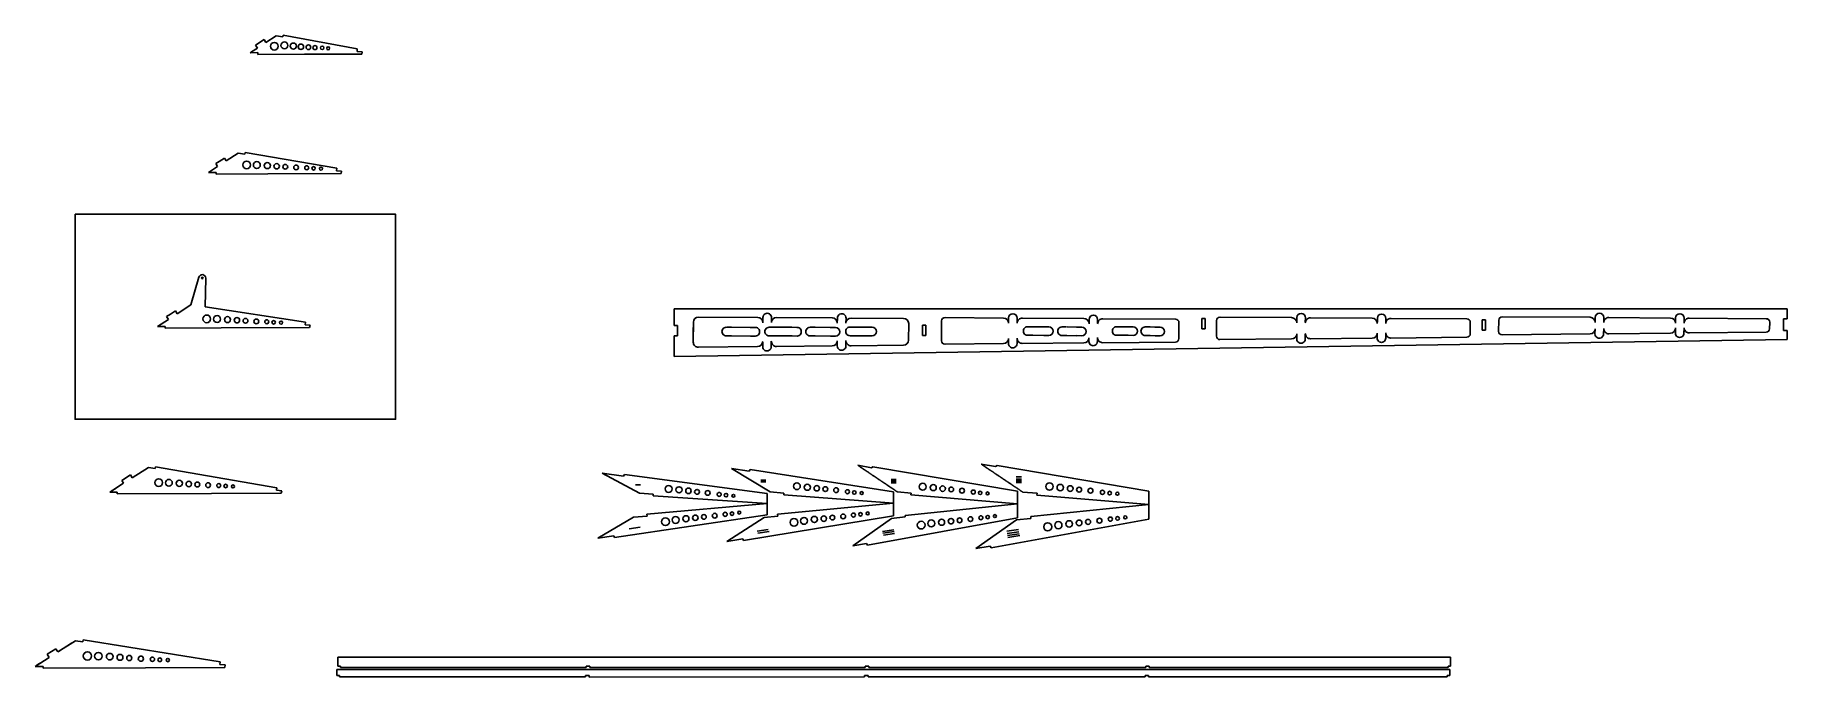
# Model space of a CAD drawing. Header units: millimetres. Extents: x 243 to 1265, y 102 to 477.
import ezdxf

# ---------------------------------------------------------------- set-up
doc = ezdxf.new("R2010")
doc.units = ezdxf.units.MM

msp = doc.modelspace()

# ---------------------------------------------------------------- linework, layer by layer
for p, q in [((372, 470.9), (377, 474.2)), ((372, 470.9), (373.1, 469.2)), ((378.1, 472.5), (377, 474.2)), ((378.1, 472.5), (384, 476.3)), ((384, 476.3), (387.9, 475.8)), ((387.9, 475.8), (388.1, 476.8)), ((388.1, 476.8), (431.4, 468.7)), ((369.8, 467.1), (369, 466.5)), ((369, 466.5), (373.4, 466.6)), ((373.1, 469.2), (369.7, 467)), ((369.8, 467.1), (369.7, 467)), ((373.4, 465.5), (373.4, 466.6)), ((400.5, 465.6), (373.4, 465.5)), ((434, 465.7), (400.5, 465.6)), ((431.3, 467.3), (431.4, 468.7)), ((434.3, 467.1), (431.3, 467.3)), ((434, 465.7), (434.3, 467.1)), ((361.9, 407.9), (365.9, 407.4)), ((365.9, 407.4), (366, 408.4)), ((366, 408.4), (419.4, 399.1)), ((326.3, 314.2), (334.4, 319.4)), ((342.7, 318.3), (401.1, 309.3)), ((616.1, 317.2), (761, 317.2)), ((616.1, 317.2), (616.1, 307.4)), ((761, 317.2), (923.8, 317.2)), ((923.8, 317.2), (1087.3, 317.2)), ((1087.3, 317.2), (1265.1, 317.2)), ((1265.1, 317.2), (1265.1, 311.3)), ((321.3, 311), (314.9, 306.9)), ((314.9, 306.9), (319.4, 306.9)), ((319.4, 305.9), (319.4, 306.9)), ((320.2, 312.7), (322.4, 314.1)), ((320.2, 312.7), (321.3, 311)), ((322.4, 314.1), (325.3, 315.9)), ((326.3, 314.2), (325.3, 315.9)), ((400.9, 307.9), (401.1, 309.3)), ((403.9, 307.7), (400.9, 307.9)), ((403.6, 306.3), (403.9, 307.7)), ((616.1, 307.4), (618.1, 307.4)), ((618.1, 307.4), (618.1, 301.4)), ((627.4, 309.4), (627.3, 297.8)), ((627.4, 309.4), (627.3, 303.6)), ((627.4, 309.4), (627.3, 303.6)), ((664.9, 312.1), (630.4, 312.3)), ((664.9, 312.1), (664.9, 312.1)), ((667.9, 309.1), (667.9, 312.1)), ((672.9, 309.1), (672.9, 312)), ((675.9, 312.1), (708.4, 311.9)), ((711.3, 308.8), (711.4, 311.8)), ((711.4, 311.8), (711.4, 311.8)), ((716.3, 308.8), (716.4, 311.9)), ((719.4, 311.8), (749.9, 311.6)), ((752.9, 308.6), (752.8, 298.8)), ((761, 307.6), (761, 301.6)), ((761, 307.6), (763, 307.6)), ((763, 307.6), (763, 301.6)), ((923.8, 308.6), (923.8, 311.5)), ((923.8, 311.5), (925.8, 311.5)), ((923.8, 308.6), (923.8, 305.5)), ((925.8, 311.5), (925.8, 305.5)), ((1087.3, 309.9), (1087.3, 310.8)), ((1087.3, 310.8), (1089.3, 310.8)), ((1087.3, 309.9), (1087.3, 304.8)), ((1089.3, 310.8), (1089.3, 304.8)), ((1255, 309.4), (1255, 307.7)), ((1255, 309.4), (1255, 307.4)), ((1263.1, 311.3), (1263.1, 304.6)), ((1263.1, 311.3), (1265.1, 311.3)), ((319.4, 305.9), (352.1, 306.1)), ((352.1, 306.1), (403.6, 306.3)), ((616.1, 301.4), (616.1, 289.3)), ((618.1, 301.4), (616.1, 301.4)), ((616.1, 289.3), (1265.1, 299.3)), ((649.5, 301.4), (646.5, 301.4)), ((649.5, 306.4), (646.6, 306.4)), ((660.4, 306.3), (649.5, 306.4)), ((649.5, 301.4), (660.6, 301.3)), ((660.4, 306.3), (663.4, 306.3)), ((660.6, 301.3), (663.5, 301.3)), ((663.4, 306.3), (663.4, 306.3)), ((663.4, 301.3), (663.4, 301.3)), ((667.8, 298), (667.8, 295.1)), ((674.5, 306.4), (671.5, 306.4)), ((674.5, 301.4), (671.5, 301.4)), ((671.6, 301.4), (671.6, 301.4)), ((672.8, 298.2), (672.8, 295.2)), ((684.8, 306.4), (674.5, 306.4)), ((674.5, 301.4), (684.9, 301.4)), ((684.8, 306.4), (687.9, 306.3)), ((684.9, 301.4), (687.8, 301.3)), ((711.3, 298.4), (711.3, 295.5)), ((716.3, 298.6), (716.3, 295.4)), ((763, 301.6), (761, 301.6)), ((925.8, 305.5), (923.8, 305.5)), ((1089.3, 304.8), (1087.3, 304.8)), ((1263.1, 304.6), (1265.1, 304.6)), ((1265.1, 304.6), (1265.1, 299.3)), ((664.8, 295.1), (630.3, 294.7)), ((667.8, 295.2), (667.8, 295.2)), ((672.8, 295.2), (672.8, 295.2)), ((675.8, 295.2), (708.3, 295.5)), ((719.3, 295.6), (749.8, 295.9)), ((313.5, 224), (313.7, 225)), ((313.7, 225), (384.5, 212.7)), ((723.2, 225.9), (731.3, 224.5)), ((731.3, 224.5), (732.1, 225)), ((816.3, 210.9), (732.1, 225)), ((795.1, 226.6), (803.6, 225.1)), ((803.6, 225.1), (804.5, 225.7)), ((892.9, 210.8), (804.5, 225.7)), ((287, 210.3), (295.1, 215.4)), ((294.1, 217.1), (299.1, 220.3)), ((295.1, 215.4), (294.1, 217.1)), ((299.1, 220.3), (300.2, 218.6)), ((300.2, 218.6), (309.6, 224.6)), ((309.6, 224.6), (313.5, 224)), ((596, 209.6), (574.2, 221.3)), ((586.6, 219.6), (587.2, 220.6)), ((670.3, 209.4), (587.2, 220.6)), ((672.2, 210.4), (649.6, 224)), ((659.9, 222.4), (660.5, 223.4)), ((744.1, 210.5), (660.5, 223.4)), ((666.7, 217.3), (669.7, 217.3)), ((666.7, 216.3), (669.7, 216.3)), ((742.6, 217.6), (745.7, 217.6)), ((742.6, 216.6), (745.6, 216.6)), ((742.6, 215.7), (745.6, 215.7)), ((815.5, 219.1), (818.7, 219.1)), ((815.5, 217.8), (818.7, 217.8)), ((815.5, 216.8), (818.7, 216.8)), ((815.5, 215.9), (818.7, 215.9)), ((291.4, 210.3), (287, 210.3)), ((288.4, 211.2), (290.1, 212.2)), ((291.4, 209.3), (291.4, 210.3)), ((346.4, 209.5), (291.4, 209.3)), ((387, 209.6), (346.4, 209.5)), ((384.5, 212.7), (384.3, 211.3)), ((384.3, 211.3), (387.3, 211.1)), ((387.3, 211.1), (387, 209.6)), ((593.6, 214.5), (596.6, 214.5)), ((596, 209.6), (604, 209.1)), ((604, 209.1), (603.9, 208.1)), ((603.9, 208.1), (670.3, 203.6)), ((672.2, 210.4), (680.2, 209.7)), ((680.2, 209.7), (680.1, 208.7)), ((680.1, 208.7), (744.1, 203.9)), ((746.3, 210.4), (754.3, 209.7)), ((754.3, 209.7), (754.2, 208.7)), ((754.2, 208.7), (816.3, 203.5)), ((819.4, 210.3), (827.8, 209.6)), ((827.8, 209.6), (827.7, 208.5)), ((827.7, 208.5), (892.9, 203.1)), ((581.4, 183.7, 0), (670.3, 197)), ((592.5, 195.6), (600.4, 196.3)), ((670.3, 203.6), (600.3, 197.3)), ((600.4, 196.3), (600.3, 197.3)), ((646.8, 181.4), (668.7, 195.5)), ((656.6, 182), (744.1, 196.5)), ((668.7, 195.5), (676.6, 196.3)), ((744.1, 203.9), (676.5, 197.3)), ((676.6, 196.3), (676.5, 197.3)), ((742.9, 194.9), (750.9, 195.8)), ((750.8, 196.7), (816.3, 203.5)), ((750.9, 195.8), (750.8, 196.7)), ((815.8, 194.1), (824.2, 194.9)), ((824.1, 196), (892.9, 203.1)), ((824.2, 194.9), (824.1, 196)), ((580.9, 184.7), (581.4, 183.7, 0)), ((589.9, 188.9), (596.4, 189.9)), ((664.5, 187.4), (671, 188.4)), ((664.9, 186.3), (671.5, 187.3)), ((737.6, 187.3), (744.2, 188.3)), ((737.8, 186.3), (744.4, 187.2)), ((738.2, 185.2), (744.7, 186.2)), ((810.1, 187.5), (816.9, 188.5)), ((810.3, 186.1), (817.1, 187.1)), ((810.5, 185), (817.4, 186)), ((810.8, 183.8), (817.7, 184.9)), ((656.6, 182), (656.2, 183)), ((256.8, 117.1), (267, 123.6)), ((267, 123.6), (271.3, 123)), ((271.3, 123), (271.5, 124.1)), ((271.5, 124.1), (351.4, 111.3)), ((243.5, 108.6), (251.7, 113.8)), ((250.5, 115.7), (255.6, 118.9)), ((251.7, 113.8), (250.5, 115.7)), ((255.6, 118.9), (256.8, 117.1)), ((257.2, 117.3), (256.8, 117.1)), ((257.2, 117.3), (264.8, 122.2)), ((420, 108.7), (420, 113.9)), ((1068.9, 113.9), (420, 113.9)), ((1068.9, 113.9), (1068.9, 108.7)), ((248.2, 108.6), (243.5, 108.6)), ((244.4, 109.2), (246.2, 110.4)), ((248.3, 107.5), (248.2, 108.6)), ((307.8, 107.8), (248.3, 107.5)), ((354.1, 108), (307.8, 107.8)), ((351.4, 111.3), (351.2, 109.8)), ((351.2, 109.8), (354.4, 109.5)), ((354.4, 109.5), (354.1, 108)), ((419.5, 103.3), (419.5, 106.8)), ((1068.5, 106.8), (419.5, 106.8)), ((421, 103.3), (419.5, 103.3)), ((421.5, 108.7), (420, 108.7)), ((421, 102.5), (421, 103.3)), ((421, 102.5), (564.5, 102.5)), ((421.5, 107.9), (421.5, 108.7)), ((421.5, 107.9), (564.9, 107.9)), ((566.5, 103.3), (564.5, 103.3)), ((564.5, 102.5), (564.5, 103.3)), ((566.9, 108.7), (564.9, 108.7)), ((564.9, 107.9), (564.9, 108.7)), ((566.5, 103.3), (566.5, 102.4)), ((566.5, 102.4), (727.2, 102.5)), ((566.9, 108.7), (566.9, 107.9)), ((566.9, 107.9), (727.6, 107.9)), ((729.2, 103.3), (727.2, 103.3)), ((727.2, 102.5), (727.2, 103.3)), ((729.6, 108.7), (727.6, 108.7)), ((727.6, 107.9), (727.6, 108.7)), ((729.2, 103.3), (729.2, 102.5)), ((729.2, 102.5), (890.8, 102.5)), ((729.6, 108.7), (729.6, 107.9)), ((729.6, 107.9), (891.2, 107.9)), ((892.8, 103.3), (890.8, 103.3)), ((890.8, 102.5), (890.8, 103.3)), ((893.2, 108.7), (891.2, 108.7)), ((891.2, 107.9), (891.2, 108.7)), ((892.8, 103.3), (892.8, 102.5)), ((892.8, 102.5), (1067, 102.5)), ((893.2, 108.7), (893.2, 107.9)), ((893.2, 107.9), (1067.4, 107.9)), ((1068.5, 103.3), (1067, 103.3)), ((1067, 102.5), (1067, 103.3)), ((1068.9, 108.7), (1067.4, 108.7)), ((1067.4, 107.9), (1067.4, 108.7)), ((1068.5, 106.8), (1068.5, 103.3))]:
    msp.add_line(p, q)
at = {"color": 6}
for p, q in [((349.9, 400.2), (344.6, 396.7)), ((348.8, 401.9), (350.8, 403.1)), ((348.8, 401.9), (349.9, 400.2)), ((350.8, 403.1), (353.9, 405.1)), ((355, 403.5), (353.9, 405.1)), ((355, 403.5), (361.9, 407.9)), ((419.2, 397.7), (419.4, 399.1)), ((344.6, 396.7), (349, 396.7)), ((349, 395.7), (349, 396.7)), ((379.3, 395.8), (349, 395.7)), ((379.3, 395.8), (421.9, 396)), ((422.2, 397.5), (419.2, 397.7)), ((421.9, 396), (422.2, 397.5)), ((334.4, 319.4), (339, 335.7)), ((343, 335.1), (342.7, 318.3))]:
    msp.add_line(p, q, dxfattribs=at)
at = {"color": 7}
for p, q in [((721.3, 306.5), (718.8, 306.5)), ((729.3, 306.4), (721.3, 306.5)), ((811.2, 311.8), (811.2, 308.8)), ((816.2, 311.8), (816.2, 309.1)), ((822.4, 306.7), (825.1, 306.7)), ((831.6, 306.6), (825.4, 306.7)), ((834.7, 306.6), (831.7, 306.6)), ((842.3, 306.6), (845, 306.6)), ((850.7, 306.5), (845.3, 306.6)), ((853.9, 306.5), (850.7, 306.5)), ((858.1, 308.5), (858.1, 311)), ((863.1, 308.5), (863.1, 311)), ((874.2, 306.7), (877.2, 306.7)), ((880.7, 306.7), (877.2, 306.7)), ((883.8, 306.6), (880.7, 306.7)), ((890.8, 306.6), (893.8, 306.6)), ((896.5, 306.5), (893.8, 306.6)), ((899.6, 306.5), (896.5, 306.5)), ((979.3, 312), (979.2, 309)), ((984.3, 312), (984.2, 309.2)), ((1026.2, 309.5), (1026.1, 308.7)), ((1026.2, 311.7), (1026.2, 309.5)), ((1031.2, 311.6), (1031.1, 308.9)), ((1153.2, 312.1), (1153.2, 309.1)), ((1158.2, 312.1), (1158.2, 309.1)), ((1200.1, 311.8), (1200.1, 308.8)), ((1205.1, 311.8), (1205.1, 308.8)), ((695.4, 306.4), (698.1, 306.4)), ((695.4, 301.4), (698.4, 301.4)), ((707.2, 306.3), (698.4, 306.4)), ((707.4, 301.3), (698.4, 301.4)), ((710.3, 306.3), (707.1, 306.3)), ((710.3, 301.3), (707.5, 301.3)), ((710.3, 306.3), (710.3, 306.3)), ((721.2, 301.5), (718.7, 301.5)), ((729.4, 301.4), (721.2, 301.5)), ((731.6, 306.4), (729.5, 306.4)), ((731.6, 301.4), (729.6, 301.4)), ((811.1, 296.9), (811.1, 299.7)), ((816.1, 296.9), (816.1, 300.1)), ((816.1, 296.9), (816.1, 296.9)), ((822.3, 301.7), (825.3, 301.7)), ((831.7, 301.6), (825.3, 301.7)), ((832.4, 301.6), (831.7, 301.6)), ((834.7, 301.6), (832.4, 301.6)), ((842.3, 301.6), (844.4, 301.6)), ((844.4, 301.6), (845.2, 301.6)), ((850.9, 301.5), (845.2, 301.6)), ((853.8, 301.5), (850.9, 301.6)), ((858, 298.2), (858, 300.2)), ((863, 298.1), (863, 300.2)), ((874.2, 301.7), (877.2, 301.7)), ((880.8, 301.7), (877.2, 301.7)), ((883.8, 301.6), (880.8, 301.7)), ((890.8, 301.6), (893.8, 301.6)), ((896.6, 301.5), (893.8, 301.6)), ((899.6, 301.5), (896.6, 301.5)), ((979.2, 301.9), (979.2, 302.6)), ((979.2, 299.6), (979.2, 301.9)), ((984.2, 299.6), (984.2, 302.6)), ((1026.1, 300.1), (1026.1, 303)), ((1031.1, 300), (1031.1, 303.2)), ((1153.1, 302.5), (1153.2, 305.5)), ((1158.1, 302.5), (1158.2, 305.6)), ((1200, 302.9), (1200.1, 305.9)), ((1205, 302.9), (1205.1, 306.1))]:
    msp.add_line(p, q, dxfattribs=at)
at = {"color": 0}
for p, q in [((772.1, 310.1), (772, 298.6)), ((774.1, 312.1), (808.2, 311.8)), ((819.2, 311.8), (855.1, 311.5)), ((866.1, 311.4), (908.6, 311.1)), ((910.5, 309.1), (910.5, 299.8)), ((932.4, 301.2), (932.4, 310.3)), ((934.5, 312.3), (976.3, 312)), ((987.3, 311.9), (1023.2, 311.7)), ((1034.2, 311.6), (1078.4, 311.3)), ((1080.4, 309.3), (1080.4, 302.5)), ((1097, 310.5), (1096.9, 304)), ((1099, 312.5), (1150.2, 312.2)), ((1161.2, 312.1), (1197.1, 311.8)), ((1208.1, 311.8), (1253, 311.4)), ((1255, 309.4), (1254.9, 305.5)), ((774.1, 296.5), (808.2, 296.9)), ((819.1, 297), (855.1, 297.3)), ((866.1, 297.4), (908.5, 297.8)), ((934.4, 299.2), (976.2, 299.6)), ((987.2, 299.7), (1023.1, 300)), ((1034.1, 300.1), (1078.4, 300.6)), ((1099, 302), (1150.2, 302.5)), ((1161.2, 302.6), (1197.1, 303)), ((1208.1, 303.1), (1253, 303.5))]:
    msp.add_line(p, q, dxfattribs=at)
at = {"extrusion": (0.884436, -1e-16, 0.466661)}
for p, q in [((586.6, 219.6), (574.2, 221.3)), ((670.3, 209.4), (670.3, 203.6))]:
    msp.add_line(p, q, dxfattribs=at)
at = {"extrusion": (0.847251, -5.15e-14, -0.531193)}
for p, q in [((659.9, 222.4), (649.6, 224)), ((744.1, 210.5), (744.1, 203.9))]:
    msp.add_line(p, q, dxfattribs=at)
at = {"extrusion": (0.805203, -3.07e-14, -0.592999)}
for p, q in [((816.3, 210.9), (816.3, 203.5)), ((892.9, 210.8), (892.9, 203.1))]:
    msp.add_line(p, q, dxfattribs=at)
at = {"extrusion": (-0.861239, 1.201e-13, 0.508201)}
for p, q in [((592.5, 195.6), (571.6, 183.4)), ((670.3, 197), (670.3, 203.6)), ((571.6, 183.4), (580.9, 184.7))]:
    msp.add_line(p, q, dxfattribs=at)
at = {"extrusion": (-0.780869, 0, 0.624695)}
for p, q in [((742.9, 194.9), (720.3, 178.9)), ((728.8, 179.4), (816.3, 195.3)), ((801, 177.7), (892.9, 194.5)), ((816.3, 195.3), (816.3, 203.5)), ((892.9, 194.5), (892.9, 203.1)), ((815.8, 194.1), (792.1, 177.3)), ((720.3, 178.9), (728.3, 180.3)), ((728.3, 180.3), (728.8, 179.4)), ((792.1, 177.3), (800.5, 178.7)), ((800.5, 178.7), (801, 177.7))]:
    msp.add_line(p, q, dxfattribs=at)
at = {"extrusion": (-0.822914, 1e-16, 0.568165)}
for p, q in [((744.1, 196.5), (744.1, 203.9)), ((646.8, 181.4), (656.2, 183))]:
    msp.add_line(p, q, dxfattribs=at)
msp.add_lwpolyline([(266.8, 372.3), (453.7, 372.3), (453.7, 252.8), (266.8, 252.8)], close=True)
for points in [[(723.2, 225.9, 0), (723.3, 225.9, 0), (723.4, 225.8, 0), (723.5, 225.7, 0), (723.7, 225.6, 0), (723.8, 225.5, 0), (723.9, 225.5, 0), (724, 225.4, 0), (724.1, 225.3, 0), (724.3, 225.2, 0), (724.4, 225.1, 0), (724.5, 225.1, 0), (724.6, 225, 0), (724.7, 224.9, 0), (724.9, 224.8, 0), (725, 224.7, 0), (725.1, 224.6, 0), (725.2, 224.6, 0), (725.4, 224.5, 0), (725.5, 224.4, 0), (725.6, 224.3, 0), (725.7, 224.2, 0), (725.8, 224.2, 0), (726, 224.1, 0), (726.1, 224, 0), (726.2, 223.9, 0), (726.3, 223.8, 0), (726.4, 223.7, 0), (726.6, 223.7, 0), (726.7, 223.6, 0), (726.8, 223.5, 0), (726.9, 223.4, 0), (727.1, 223.3, 0), (727.2, 223.3, 0), (727.3, 223.2, 0), (727.4, 223.1, 0), (727.5, 223, 0), (727.7, 222.9, 0), (727.8, 222.9, 0), (727.9, 222.8, 0), (728, 222.7, 0), (728.1, 222.6, 0), (728.3, 222.5, 0), (728.4, 222.4, 0), (728.5, 222.4, 0), (728.6, 222.3, 0), (728.7, 222.2, 0), (728.9, 222.1, 0), (729, 222, 0), (729.1, 222, 0), (729.2, 221.9, 0), (729.4, 221.8, 0), (729.5, 221.7, 0), (729.6, 221.6, 0), (729.7, 221.6, 0), (729.8, 221.5, 0), (730, 221.4, 0), (730.1, 221.3, 0), (730.2, 221.2, 0), (730.3, 221.1, 0), (730.4, 221.1, 0), (730.6, 221, 0), (730.7, 220.9, 0), (730.8, 220.8, 0), (730.9, 220.7, 0), (731.1, 220.7, 0), (731.2, 220.6, 0), (731.3, 220.5, 0), (731.4, 220.4, 0), (731.5, 220.3, 0), (731.7, 220.2, 0), (731.8, 220.2, 0), (731.9, 220.1, 0), (732, 220, 0), (732.1, 219.9, 0), (732.3, 219.8, 0), (732.4, 219.8, 0), (732.5, 219.7, 0), (732.6, 219.6, 0), (732.7, 219.5, 0), (732.9, 219.4, 0), (733, 219.4, 0), (733.1, 219.3, 0), (733.2, 219.2, 0), (733.4, 219.1, 0), (733.5, 219, 0), (733.6, 218.9, 0), (733.7, 218.9, 0), (733.8, 218.8, 0), (734, 218.7, 0), (734.1, 218.6, 0), (734.2, 218.5, 0), (734.3, 218.5, 0), (734.4, 218.4, 0), (734.6, 218.3, 0), (734.7, 218.2, 0), (734.8, 218.1, 0), (734.9, 218.1, 0), (735.1, 218, 0), (735.2, 217.9, 0), (735.3, 217.8, 0), (735.4, 217.7, 0), (735.5, 217.6, 0), (735.7, 217.6, 0), (735.8, 217.5, 0), (735.9, 217.4, 0), (736, 217.3, 0), (736.1, 217.2, 0), (736.3, 217.2, 0), (736.4, 217.1, 0), (736.5, 217, 0), (736.6, 216.9, 0), (736.7, 216.8, 0), (736.9, 216.7, 0), (737, 216.7, 0), (737.1, 216.6, 0), (737.2, 216.5, 0), (737.4, 216.4, 0), (737.5, 216.3, 0), (737.6, 216.3, 0), (737.7, 216.2, 0), (737.8, 216.1, 0), (738, 216, 0), (738.1, 215.9, 0), (738.2, 215.9, 0), (738.3, 215.8, 0), (738.4, 215.7, 0), (738.6, 215.6, 0), (738.7, 215.5, 0), (738.8, 215.4, 0), (738.9, 215.4, 0), (739, 215.3, 0), (739.2, 215.2, 0), (739.3, 215.1, 0), (739.4, 215, 0), (739.5, 215, 0), (739.7, 214.9, 0), (739.8, 214.8, 0), (739.9, 214.7, 0), (740, 214.6, 0), (740.1, 214.5, 0), (740.3, 214.5, 0), (740.4, 214.4, 0), (740.5, 214.3, 0), (740.6, 214.2, 0), (740.7, 214.1, 0), (740.9, 214.1, 0), (741, 214, 0), (741.1, 213.9, 0), (741.2, 213.8, 0), (741.4, 213.7, 0), (741.5, 213.7, 0), (741.6, 213.6, 0), (741.7, 213.5, 0), (741.8, 213.4, 0), (742, 213.3, 0), (742.1, 213.2, 0), (742.2, 213.2, 0), (742.3, 213.1, 0), (742.4, 213, 0), (742.6, 212.9, 0), (742.7, 212.8, 0), (742.8, 212.8, 0), (742.9, 212.7, 0), (743, 212.6, 0), (743.2, 212.5, 0), (743.3, 212.4, 0), (743.4, 212.3, 0), (743.5, 212.3, 0), (743.7, 212.2, 0), (743.8, 212.1, 0), (743.9, 212, 0), (744, 211.9, 0), (744.1, 211.9, 0), (744.3, 211.8, 0), (744.4, 211.7, 0), (744.5, 211.6, 0), (744.6, 211.5, 0), (744.7, 211.5, 0), (744.9, 211.4, 0), (745, 211.3, 0), (745.1, 211.2, 0), (745.2, 211.1, 0), (745.3, 211, 0), (745.5, 211, 0), (745.6, 210.9, 0), (745.7, 210.8, 0), (745.8, 210.7, 0), (746, 210.6, 0), (746.1, 210.6, 0), (746.2, 210.5, 0), (746.3, 210.4, 0)], [(795.1, 226.6, 0), (795.2, 226.5, 0), (795.4, 226.5, 0), (795.5, 226.4, 0), (795.6, 226.3, 0), (795.7, 226.2, 0), (795.9, 226.1, 0), (796, 226, 0), (796.1, 225.9, 0), (796.3, 225.9, 0), (796.4, 225.8, 0), (796.5, 225.7, 0), (796.6, 225.6, 0), (796.8, 225.5, 0), (796.9, 225.4, 0), (797, 225.3, 0), (797.1, 225.3, 0), (797.3, 225.2, 0), (797.4, 225.1, 0), (797.5, 225, 0), (797.7, 224.9, 0), (797.8, 224.8, 0), (797.9, 224.7, 0), (798, 224.7, 0), (798.2, 224.6, 0), (798.3, 224.5, 0), (798.4, 224.4, 0), (798.5, 224.3, 0), (798.7, 224.2, 0), (798.8, 224.1, 0), (798.9, 224.1, 0), (799.1, 224, 0), (799.2, 223.9, 0), (799.3, 223.8, 0), (799.4, 223.7, 0), (799.6, 223.6, 0), (799.7, 223.5, 0), (799.8, 223.5, 0), (799.9, 223.4, 0), (800.1, 223.3, 0), (800.2, 223.2, 0), (800.3, 223.1, 0), (800.5, 223, 0), (800.6, 222.9, 0), (800.7, 222.9, 0), (800.8, 222.8, 0), (801, 222.7, 0), (801.1, 222.6, 0), (801.2, 222.5, 0), (801.3, 222.4, 0), (801.5, 222.3, 0), (801.6, 222.3, 0), (801.7, 222.2, 0), (801.9, 222.1, 0), (802, 222, 0), (802.1, 221.9, 0), (802.2, 221.8, 0), (802.4, 221.8, 0), (802.5, 221.7, 0), (802.6, 221.6, 0), (802.7, 221.5, 0), (802.9, 221.4, 0), (803, 221.3, 0), (803.1, 221.2, 0), (803.3, 221.2, 0), (803.4, 221.1, 0), (803.5, 221, 0), (803.6, 220.9, 0), (803.8, 220.8, 0), (803.9, 220.7, 0), (804, 220.6, 0), (804.1, 220.6, 0), (804.3, 220.5, 0), (804.4, 220.4, 0), (804.5, 220.3, 0), (804.7, 220.2, 0), (804.8, 220.1, 0), (804.9, 220, 0), (805, 220, 0), (805.2, 219.9, 0), (805.3, 219.8, 0), (805.4, 219.7, 0), (805.5, 219.6, 0), (805.7, 219.5, 0), (805.8, 219.4, 0), (805.9, 219.4, 0), (806.1, 219.3, 0), (806.2, 219.2, 0), (806.3, 219.1, 0), (806.4, 219, 0), (806.6, 218.9, 0), (806.7, 218.8, 0), (806.8, 218.8, 0), (806.9, 218.7, 0), (807.1, 218.6, 0), (807.2, 218.5, 0), (807.3, 218.4, 0), (807.5, 218.3, 0), (807.6, 218.2, 0), (807.7, 218.2, 0), (807.8, 218.1, 0), (808, 218, 0), (808.1, 217.9, 0), (808.2, 217.8, 0), (808.3, 217.7, 0), (808.5, 217.6, 0), (808.6, 217.6, 0), (808.7, 217.5, 0), (808.9, 217.4, 0), (809, 217.3, 0), (809.1, 217.2, 0), (809.2, 217.1, 0), (809.4, 217, 0), (809.5, 217, 0), (809.6, 216.9, 0), (809.7, 216.8, 0), (809.9, 216.7, 0), (810, 216.6, 0), (810.1, 216.5, 0), (810.3, 216.4, 0), (810.4, 216.4, 0), (810.5, 216.3, 0), (810.6, 216.2, 0), (810.8, 216.1, 0), (810.9, 216, 0), (811, 215.9, 0), (811.1, 215.9, 0), (811.3, 215.8, 0), (811.4, 215.7, 0), (811.5, 215.6, 0), (811.6, 215.5, 0), (811.8, 215.4, 0), (811.9, 215.3, 0), (812, 215.3, 0), (812.2, 215.2, 0), (812.3, 215.1, 0), (812.4, 215, 0), (812.5, 214.9, 0), (812.7, 214.8, 0), (812.8, 214.7, 0), (812.9, 214.7, 0), (813, 214.6, 0), (813.2, 214.5, 0), (813.3, 214.4, 0), (813.4, 214.3, 0), (813.6, 214.2, 0), (813.7, 214.1, 0), (813.8, 214.1, 0), (813.9, 214, 0), (814.1, 213.9, 0), (814.2, 213.8, 0), (814.3, 213.7, 0), (814.4, 213.6, 0), (814.6, 213.6, 0), (814.7, 213.5, 0), (814.8, 213.4, 0), (815, 213.3, 0), (815.1, 213.2, 0), (815.2, 213.1, 0), (815.3, 213, 0), (815.5, 213, 0), (815.6, 212.9, 0), (815.7, 212.8, 0), (815.8, 212.7, 0), (816, 212.6, 0), (816.1, 212.5, 0), (816.2, 212.4, 0), (816.4, 212.3, 0), (816.5, 212.3, 0), (816.6, 212.2, 0), (816.7, 212.1, 0), (816.9, 212, 0), (817, 211.9, 0), (817.1, 211.8, 0), (817.2, 211.7, 0), (817.4, 211.7, 0), (817.5, 211.6, 0), (817.6, 211.5, 0), (817.8, 211.4, 0), (817.9, 211.3, 0), (818, 211.2, 0), (818.1, 211.1, 0), (818.3, 211.1, 0), (818.4, 211, 0), (818.5, 210.9, 0), (818.6, 210.8, 0), (818.8, 210.7, 0), (818.9, 210.6, 0), (819, 210.5, 0), (819.2, 210.5, 0), (819.3, 210.4, 0), (819.4, 210.3, 0)]]:
    msp.add_polyline3d(points)
for centre, radius in [((383, 470.3), 2.25), ((388.9, 470.8), 2.01), ((394.1, 470.4), 1.78), ((398.5, 470), 1.59), ((402.9, 469.7), 1.39), ((406.7, 469.5), 1.17), ((410.9, 469.4), 1.01), ((414.4, 469.1), 0.862), ((366.9, 401.1), 2.25), ((372.8, 401), 2.01), ((378.9, 400.7), 1.78), ((384.4, 400.3), 1.59), ((389.4, 400), 1.39), ((395.7, 399.6), 1.39), ((401.9, 399.4), 1.17), ((405.9, 399.1), 1.01), ((410.2, 398.9), 0.862), ((343.6, 311.3), 2.25), ((349.6, 311.2), 2.01), ((355.7, 310.9), 1.78), ((361.2, 310.5), 1.59), ((366.2, 310.2), 1.39), ((372.5, 309.8), 1.39), ((378.6, 309.6), 1.17), ((382.6, 309.3), 1.01), ((386.9, 309.1), 0.862), ((315.6, 215.8), 2.25), ((321.5, 215.7), 2.01), ((327.6, 215.4), 1.78), ((333.1, 215), 1.59), ((338.1, 214.7), 1.39), ((344.4, 214.3), 1.39), ((350.6, 214.1), 1.17), ((354.6, 213.8), 1.01), ((687.7, 213.7), 2.01), ((693.8, 213.1), 1.78), ((761.1, 213.4), 2.01), ((767.2, 212.9), 1.78), ((835, 213.5), 2.11), ((841.3, 212.9), 1.87), ((358.9, 213.6), 0.862), ((612.9, 212.1), 2.01), ((619, 211.6), 1.78), ((624.5, 211), 1.59), ((629.5, 210.4), 1.39), ((635.7, 209.8), 1.39), ((642.4, 208.9), 1.17), ((646.4, 208.5), 1.01), ((650.7, 208.1), 0.862), ((699.3, 212.5), 1.59), ((704.3, 212), 1.39), ((710.6, 211.4), 1.39), ((717.2, 210.5), 1.17), ((721.2, 210), 1.01), ((725.5, 209.7), 0.862), ((772.7, 212.3), 1.59), ((777.7, 211.8), 1.39), ((784, 211.1), 1.39), ((790.6, 210.3), 1.17), ((794.6, 209.8), 1.01), ((798.9, 209.5), 0.862), ((847.1, 212.3), 1.67), ((852.3, 211.7), 1.46), ((858.9, 211.1), 1.46), ((865.9, 210.1), 1.23), ((870.1, 209.7), 1.06), ((874.6, 209.3), 0.905), ((611.1, 193), 2.25), ((617, 194), 2.01), ((623, 194.7), 1.78), ((628.5, 195.3), 1.59), ((633.5, 195.8), 1.39), ((639.8, 196.5), 1.39), ((645.9, 197.3), 1.17), ((649.9, 197.7), 1.01), ((654.1, 198.3), 0.862), ((686, 192.6), 2.25), ((691.9, 193.5), 2.01), ((697.9, 194.3), 1.78), ((703.4, 194.8), 1.59), ((708.4, 195.4), 1.39), ((714.7, 196.1), 1.39), ((720.7, 196.9), 1.17), ((724.8, 197.3), 1.01), ((729, 197.8), 0.862), ((772.1, 192.7), 1.78), ((777.6, 193.3), 1.59), ((782.6, 193.8), 1.39), ((788.9, 194.5), 1.39), ((795, 195.3), 1.17), ((799, 195.7), 1.01), ((803.2, 196.3), 0.862), ((857.5, 192.9), 1.46), ((864.1, 193.6), 1.46), ((870.5, 194.5), 1.23), ((874.7, 194.9), 1.06), ((879.2, 195.5), 0.905), ((760.2, 191), 2.25), ((766.1, 192), 2.01), ((834, 190), 2.36), ((840.2, 191), 2.11), ((846.5, 191.7), 1.87), ((852.3, 192.3), 1.67), ((274, 114.7), 2.43), ((280.4, 114.6), 2.17), ((287, 114.3), 1.93), ((293, 113.9), 1.72), ((298.4, 113.5), 1.5), ((305.2, 113.1), 1.5), ((311.9, 112.8), 1.27), ((316.2, 112.5), 1.09), ((320.9, 112.3), 0.934)]:
    msp.add_circle(centre, radius)
at = {"color": 6}
msp.add_circle((341, 335.1), 0.5, dxfattribs=at)
msp.add_arc((341, 335.1), 2, 358.5758, 164.4444, dxfattribs=at)
for centre, radius, start, end in [((630.4, 309.3), 3, 89.6529, 179.6529), ((664.9, 309.1), 3, 359.6529, 89.6529), ((670.4, 312.1), 2.5, 358.408, 179.6529), ((675.9, 309.1), 3, 89.6529, 179.6529), ((708.3, 308.9), 3, 359.6529, 89.6529), ((713.9, 311.8), 2.5, 358.2038, 180.9613), ((719.3, 308.8), 3, 89.6529, 179.6529), ((749.9, 308.6), 3, 359.6529, 89.6529), ((630.3, 297.7), 3, 179.6529, 270.5332), ((646.5, 303.9), 2.5, 88.408, 269.6529), ((663.5, 303.8), 2.5, 269.0264, 91.6446), ((664.8, 298.1), 3, 270.5332, 359.6529), ((671.5, 303.9), 2.5, 88.2038, 270.9613), ((675.8, 298.2), 3, 179.6529, 270.5332), ((687.8, 303.8), 2.5, 269.6529, 91.102), ((708.3, 298.5), 3, 270.5332, 359.6529), ((719.3, 298.6), 3, 179.6529, 270.5332), ((749.8, 298.9), 3, 270.5332, 359.6529), ((670.3, 295.1), 2.5, 179.0264, 1.6446), ((713.8, 295.5), 2.5, 179.6529, 1.102)]:
    msp.add_arc(centre, radius, start, end)
at = {"color": 7}
for centre, radius, start, end in [((718.7, 304), 2.5, 89.6009, 269.6009), ((718.7, 304), 2.5, 89.6009, 269.6009), ((808.2, 308.8), 3, 359.6009, 89.6009), ((813.7, 311.8), 2.5, 359.6009, 179.6009), ((813.7, 311.8), 2.5, 359.6009, 179.6009), ((819.2, 308.8), 3, 89.6009, 179.6529), ((822.3, 304.2), 2.5, 89.6009, 269.6009), ((822.3, 304.2), 2.5, 89.6009, 269.6009), ((834.7, 304.1), 2.5, 269.6009, 89.6009), ((842.3, 304.1), 2.5, 89.6009, 269.6009), ((842.3, 304.1), 2.5, 89.6009, 269.6009), ((853.9, 304), 2.5, 269.6009, 89.6009), ((855.1, 308.5), 3, 359.6009, 89.6009), ((860.6, 311), 2.5, 359.6009, 179.6009), ((860.6, 311), 2.5, 359.6009, 179.6009), ((866.1, 308.4), 3, 89.6009, 179.6529), ((874.2, 304.2), 2.5, 89.6009, 269.6009), ((874.2, 304.2), 2.5, 89.6009, 269.6009), ((883.8, 304.1), 2.5, 269.6009, 89.6009), ((890.8, 304.1), 2.5, 89.6009, 269.6009), ((890.8, 304.1), 2.5, 89.6009, 269.6009), ((899.6, 304), 2.5, 269.6009, 89.6009), ((976.2, 309), 3, 359.6529, 89.6009), ((981.8, 312), 2.5, 359.6009, 179.6009), ((981.8, 312), 2.5, 359.6009, 179.6009), ((987.2, 308.9), 3, 89.6009, 179.6529), ((1023.1, 308.7), 3, 359.6529, 89.6009), ((1028.7, 311.6), 2.5, 359.6009, 179.6009), ((1028.7, 311.6), 2.5, 359.6009, 179.6009), ((1034.1, 308.6), 3, 89.6009, 179.6529), ((1150.2, 309.2), 3, 359.6009, 89.6009), ((1155.7, 312.1), 2.5, 359.6009, 179.6009), ((1155.7, 312.1), 2.5, 359.6009, 179.6009), ((1161.2, 309.1), 3, 89.6009, 179.6529), ((1197.1, 308.8), 3, 359.6009, 89.6009), ((1202.6, 311.8), 2.5, 359.6009, 179.6009), ((1202.6, 311.8), 2.5, 359.6009, 179.6009), ((1208.1, 308.8), 3, 89.6009, 179.6529), ((695.4, 303.9), 2.5, 89.6009, 269.6009), ((695.4, 303.9), 2.5, 89.6009, 269.6009), ((710.3, 303.8), 2.5, 269.6009, 89.6009), ((731.6, 303.9), 2.5, 269.6009, 89.6009), ((808.1, 299.9), 3, 270.5348, 359.6009), ((813.6, 296.9), 2.5, 179.6009, 359.6009), ((819.1, 300), 3, 179.6529, 270.5348), ((855, 300.3), 3, 270.5348, 359.6009), ((860.5, 298.1), 2.5, 179.6009, 359.6009), ((866, 300.4), 3, 179.6529, 270.5348), ((976.2, 302.6), 3, 270.5348, 359.6529), ((981.7, 299.6), 2.5, 179.6009, 359.6009), ((987.2, 302.7), 3, 179.6529, 270.5348), ((1023.1, 303), 3, 270.5348, 359.6529), ((1028.6, 300.1), 2.5, 179.6009, 359.6009), ((1034.1, 303.1), 3, 179.6529, 270.5348), ((1150.2, 305.5), 3, 270.5348, 359.6009), ((1155.6, 302.5), 2.5, 179.6009, 359.6009), ((1161.2, 305.6), 3, 179.6529, 270.5348), ((1197.1, 306), 3, 270.5348, 359.6009), ((1202.5, 303), 2.5, 179.6009, 359.6009), ((1208.1, 306.1), 3, 179.6529, 270.5348)]:
    msp.add_arc(centre, radius, start, end, dxfattribs=at)
at = {"color": 0}
for centre, start, end in [((774.1, 310.1), 89.6009, 179.6009), ((908.5, 309.1), 359.6009, 89.6009), ((934.4, 310.3), 89.6009, 179.6009), ((1078.4, 309.3), 359.6009, 89.6009), ((1099, 310.5), 89.6009, 179.6009), ((1253, 309.4), 359.6009, 89.6009), ((774, 298.5), 179.6009, 270.5348), ((908.5, 299.8), 270.5348, 359.6009), ((934.4, 301.2), 179.6009, 270.5348), ((1078.4, 302.6), 270.5348, 359.6009), ((1098.9, 304), 179.6009, 270.5348), ((1252.9, 305.5), 270.5348, 359.6009)]:
    msp.add_arc(centre, 2, start, end, dxfattribs=at)

doc.saveas('drawing.dxf')
